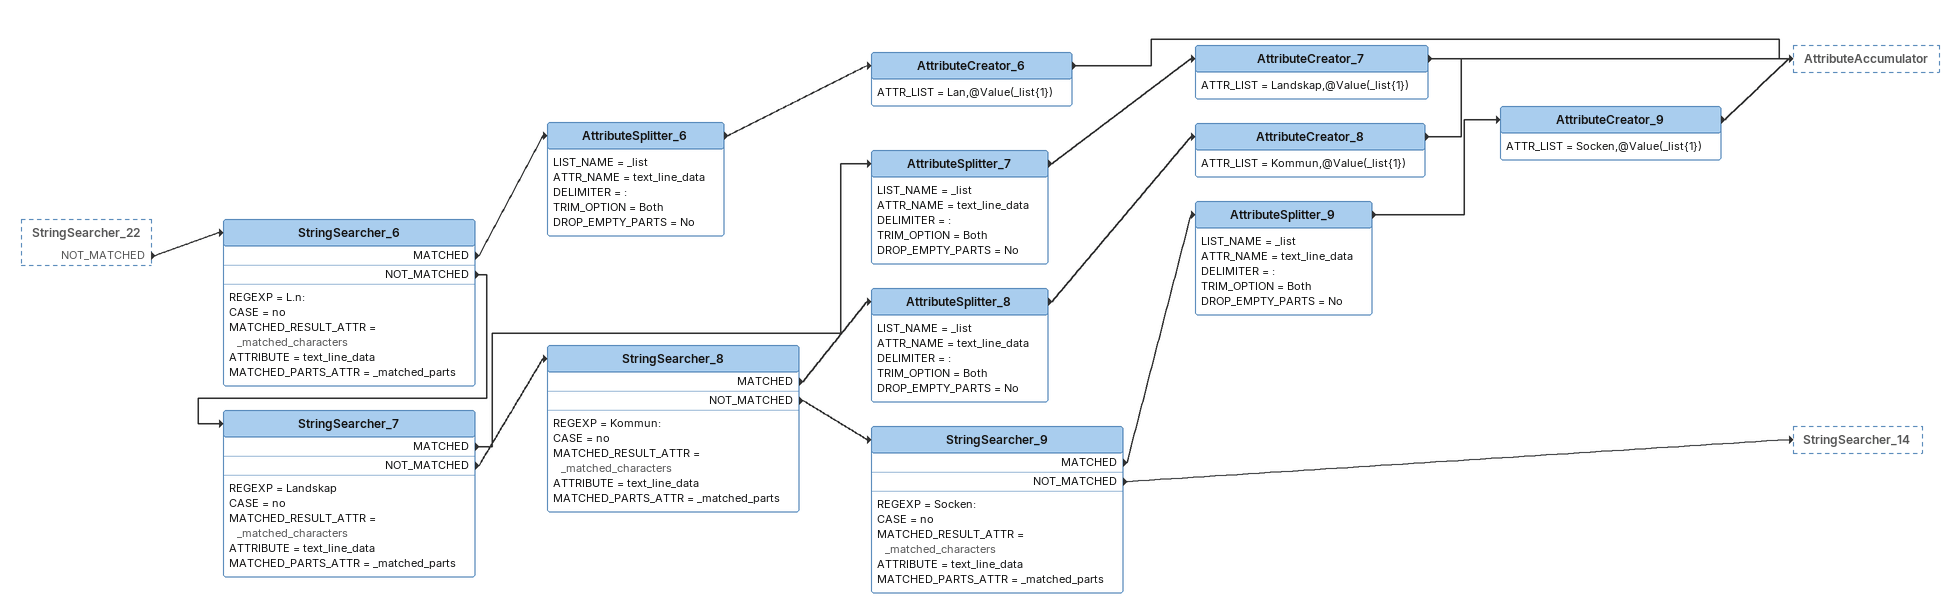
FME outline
StringSearcher_22 [outside]
    NOT_MATCHED -> StringSearcher_6
StringSearcher_6
    REGEXP = L.n:
    CASE = no
    MATCHED_RESULT_ATTR = _matched_characters
    ATTRIBUTE = text_line_data
    MATCHED_PARTS_ATTR = _matched_parts
    MATCHED -> AttributeSplitter_6
    NOT_MATCHED -> StringSearcher_7
AttributeSplitter_6
    LIST_NAME = _list
    ATTR_NAME = text_line_data
    DELIMITER = :
    TRIM_OPTION = Both
    DROP_EMPTY_PARTS = No
    -> AttributeCreator_6
AttributeCreator_6
    ATTR_LIST = Lan,@Value(_list{1})
    -> AttributeAccumulator
StringSearcher_7
    REGEXP = Landskap
    CASE = no
    MATCHED_RESULT_ATTR = _matched_characters
    ATTRIBUTE = text_line_data
    MATCHED_PARTS_ATTR = _matched_parts
    MATCHED -> AttributeSplitter_7
    NOT_MATCHED -> StringSearcher_8
AttributeSplitter_7
    LIST_NAME = _list
    ATTR_NAME = text_line_data
    DELIMITER = :
    TRIM_OPTION = Both
    DROP_EMPTY_PARTS = No
    -> AttributeCreator_7
AttributeCreator_7
    ATTR_LIST = Landskap,@Value(_list{1})
    -> AttributeAccumulator
StringSearcher_8
    REGEXP = Kommun:
    CASE = no
    MATCHED_RESULT_ATTR = _matched_characters
    ATTRIBUTE = text_line_data
    MATCHED_PARTS_ATTR = _matched_parts
    MATCHED -> AttributeSplitter_8
    NOT_MATCHED -> StringSearcher_9
AttributeSplitter_8
    LIST_NAME = _list
    ATTR_NAME = text_line_data
    DELIMITER = :
    TRIM_OPTION = Both
    DROP_EMPTY_PARTS = No
    -> AttributeCreator_8
AttributeCreator_8
    ATTR_LIST = Kommun,@Value(_list{1})
    -> AttributeAccumulator
StringSearcher_9
    REGEXP = Socken:
    CASE = no
    MATCHED_RESULT_ATTR = _matched_characters
    ATTRIBUTE = text_line_data
    MATCHED_PARTS_ATTR = _matched_parts
    MATCHED -> AttributeSplitter_9
    NOT_MATCHED -> StringSearcher_14
AttributeSplitter_9
    LIST_NAME = _list
    ATTR_NAME = text_line_data
    DELIMITER = :
    TRIM_OPTION = Both
    DROP_EMPTY_PARTS = No
    -> AttributeCreator_9
AttributeCreator_9
    ATTR_LIST = Socken,@Value(_list{1})
    -> AttributeAccumulator
